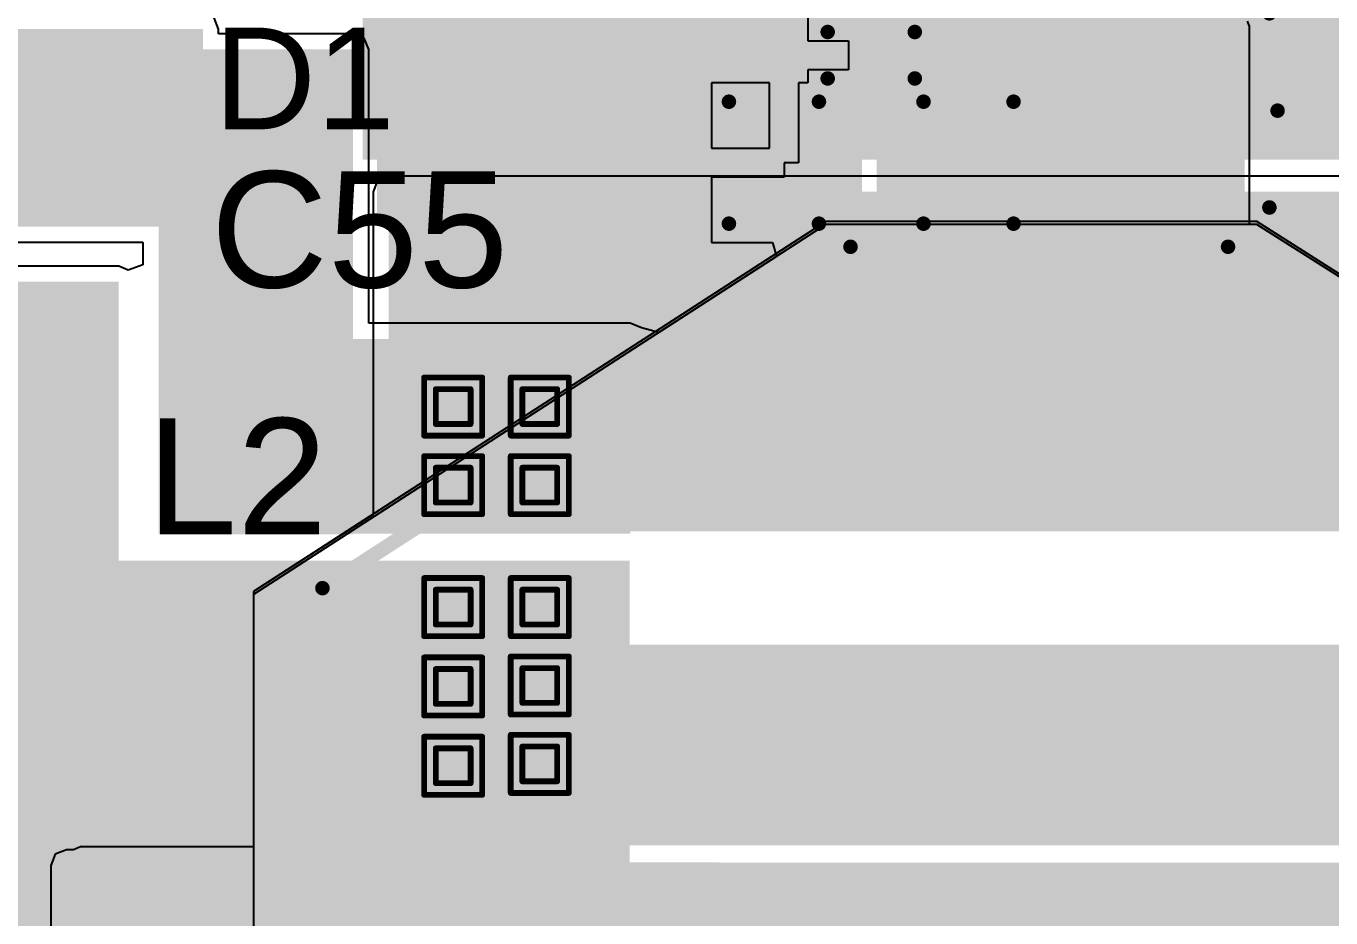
# Model space of a CAD drawing. Header units: inches. Extents: x -0.3 to 9.9, y -0.4 to 5.
# Drawn here: x 1.0621 to 1.5114, y 2.2359 to 2.543 of the extents above; entities that cross this region are included whole.
import ezdxf

# ---------------------------------------------------------------- set-up
doc = ezdxf.new("R2010")
doc.units = ezdxf.units.IN
doc.header["$MEASUREMENT"] = 0
for name, color, linetype in [('Bottom Layer', 5, 'Continuous'), ('Bottom Solder', 6, 'Continuous'), ('Drill Drawing', 1, 'Continuous'), ('Top Layer', 1, 'Continuous'), ('Top Overlay', 2, 'Continuous'), ('Top Paste', 8, 'Continuous'), ('Top Solder', 216, 'Continuous'), ('Via Holes', 16, 'Continuous')]:
    doc.layers.add(name, color=color, linetype=linetype)
doc.styles.add('Arial', font='', dxfattribs={"height": 0.2})
doc.styles.get('Arial').set_extended_font_data('Arial')

# ---------------------------------------------------------------- blocks, each defined once
blk = doc.blocks.new('C___0603_29')
at = {"layer": 'Top Layer'}
for points in [[(-0.015, 0.0175), (-0.015, -0.0175), (-0.045, -0.0175), (-0.045, 0.0175)], [(0.045, 0.0175), (0.045, -0.0175), (0.015, -0.0175), (0.015, 0.0175)]]:
    blk.add_hatch(color=1, dxfattribs=at).paths.add_polyline_path(points)
at = {"layer": 'Top Paste'}
for points in [[(-0.015, 0.0175), (-0.015, -0.0175), (-0.045, -0.0175), (-0.045, 0.0175)], [(0.045, 0.0175), (0.045, -0.0175), (0.015, -0.0175), (0.015, 0.0175)]]:
    blk.add_hatch(color=8, dxfattribs=at).paths.add_polyline_path(points)
at = {"layer": 'Top Solder'}
for points in [[(-0.01264, 0.01986), (-0.01264, -0.01986), (-0.04736, -0.01986), (-0.04736, 0.01986)], [(0.04736, 0.01986), (0.04736, -0.01986), (0.01264, -0.01986), (0.01264, 0.01986)]]:
    blk.add_hatch(color=216, dxfattribs=at).paths.add_polyline_path(points)
at = {"layer": 'Top Overlay'}
for points in [[(-0.049, -0.021, 0.005, 0.005, 0), (-0.049, 0.021, 0.005, 0.005, 0)], [(-0.049, 0.021, 0.005, 0.005, 0), (-0.018, 0.021, 0.005, 0.005, 0)], [(0.018, 0.021, 0.005, 0.005, 0), (0.049, 0.021, 0.005, 0.005, 0)], [(0.049, -0.021, 0.005, 0.005, 0), (0.049, 0.021, 0.005, 0.005, 0)], [(-0.049, -0.021, 0.005, 0.005, 0), (-0.018, -0.021, 0.005, 0.005, 0)], [(0.018, -0.021, 0.005, 0.005, 0), (0.049, -0.021, 0.005, 0.005, 0)]]:
    blk.add_lwpolyline(points, format="xyseb", dxfattribs=at)
for points in [[(-0.05025, 0.021, 0.0025, 0.0025, 1), (-0.04775, 0.021, 0.0025, 0.0025, 1)], [(-0.05025, 0.021, 0.0025, 0.0025, 1), (-0.04775, 0.021, 0.0025, 0.0025, 1)], [(-0.01925, 0.021, 0.0025, 0.0025, 1), (-0.01675, 0.021, 0.0025, 0.0025, 1)], [(0.01675, 0.021, 0.0025, 0.0025, 1), (0.01925, 0.021, 0.0025, 0.0025, 1)], [(0.04775, 0.021, 0.0025, 0.0025, 1), (0.05025, 0.021, 0.0025, 0.0025, 1)], [(0.04775, 0.021, 0.0025, 0.0025, 1), (0.05025, 0.021, 0.0025, 0.0025, 1)], [(-0.05025, -0.021, 0.0025, 0.0025, 1), (-0.04775, -0.021, 0.0025, 0.0025, 1)], [(-0.05025, -0.021, 0.0025, 0.0025, 1), (-0.04775, -0.021, 0.0025, 0.0025, 1)], [(-0.01925, -0.021, 0.0025, 0.0025, 1), (-0.01675, -0.021, 0.0025, 0.0025, 1)], [(0.01675, -0.021, 0.0025, 0.0025, 1), (0.01925, -0.021, 0.0025, 0.0025, 1)], [(0.04775, -0.021, 0.0025, 0.0025, 1), (0.05025, -0.021, 0.0025, 0.0025, 1)], [(0.04775, -0.021, 0.0025, 0.0025, 1), (0.05025, -0.021, 0.0025, 0.0025, 1)]]:
    blk.add_lwpolyline(points, format="xyseb", close=True, dxfattribs=at)
blk = doc.blocks.new('SSL0804T_220M_N_119')
at = {"layer": 'Top Layer'}
blk.add_hatch(color=1, dxfattribs=at).paths.add_polyline_path([(0.14508, 0.05492), (0.26004, 0.05492), (0.26004, -0.05492), (0.14508, -0.05492)])
at = {"layer": 'Top Paste'}
blk.add_hatch(color=8, dxfattribs=at).paths.add_polyline_path([(0.14508, 0.05492), (0.26004, 0.05492), (0.26004, -0.05492), (0.14508, -0.05492)])
at = {"layer": 'Top Solder'}
blk.add_hatch(color=216, dxfattribs=at).paths.add_polyline_path([(0.14108, 0.05892), (0.26404, 0.05892), (0.26404, -0.05892), (0.14108, -0.05892)])
at = {"layer": 'Top Overlay'}
for points in [[(-0.065, -0.18504, 0.005, 0.005, 0), (-0.24684, -0.06747, 0.005, 0.005, 0)], [(0.24684, -0.06747, 0.005, 0.005, 0), (0.065, -0.18504, 0.005, 0.005, 0)], [(0.065, -0.18504, 0.005, 0.005, 0), (-0.065, -0.18504, 0.005, 0.005, 0)]]:
    blk.add_lwpolyline(points, format="xyseb", dxfattribs=at)
for points in [[(0.24559, -0.06747, 0.0025, 0.0025, 1), (0.24809, -0.06747, 0.0025, 0.0025, 1)], [(-0.06625, -0.18504, 0.0025, 0.0025, 1), (-0.06375, -0.18504, 0.0025, 0.0025, 1)], [(-0.06625, -0.18504, 0.0025, 0.0025, 1), (-0.06375, -0.18504, 0.0025, 0.0025, 1)], [(0.06375, -0.18504, 0.0025, 0.0025, 1), (0.06625, -0.18504, 0.0025, 0.0025, 1)], [(0.06375, -0.18504, 0.0025, 0.0025, 1), (0.06625, -0.18504, 0.0025, 0.0025, 1)]]:
    blk.add_lwpolyline(points, format="xyseb", close=True, dxfattribs=at)
blk = doc.blocks.new('F____1206__3216_M_______139')
at = {"layer": 'Top Layer'}
for points in [[(-0.08102, 0.03583), (-0.03929, 0.03583), (-0.03929, -0.03583), (-0.08102, -0.03583)], [(0.03929, 0.03583), (0.08102, 0.03583), (0.08102, -0.03583), (0.03929, -0.03583)]]:
    blk.add_hatch(color=1, dxfattribs=at).paths.add_polyline_path(points)
at = {"layer": 'Top Paste'}
for points in [[(-0.08102, 0.03583), (-0.03929, 0.03583), (-0.03929, -0.03583), (-0.08102, -0.03583)], [(0.03929, 0.03583), (0.08102, 0.03583), (0.08102, -0.03583), (0.03929, -0.03583)]]:
    blk.add_hatch(color=8, dxfattribs=at).paths.add_polyline_path(points)
at = {"layer": 'Top Solder'}
for points in [[(-0.08502, 0.03983), (-0.03529, 0.03983), (-0.03529, -0.03983), (-0.08502, -0.03983)], [(0.03529, 0.03983), (0.08502, 0.03983), (0.08502, -0.03983), (0.03529, -0.03983)]]:
    blk.add_hatch(color=216, dxfattribs=at).paths.add_polyline_path(points)
at = {"layer": 'Top Overlay'}
for points in [[(-0.02677, 0.03343, 0.005, 0.005, 0), (0.02677, 0.03343, 0.005, 0.005, 0)], [(-0.02396, -0.00008, 0.005, 0.005, -0.962331), (0, -0.001, 0.005, 0.005, 0)], [(0.024, -0.001, 0.005, 0.005, -1), (0, -0.001, 0.005, 0.005, 0)], [(-0.02677, -0.03343, 0.005, 0.005, 0), (0.02677, -0.03343, 0.005, 0.005, 0)]]:
    blk.add_lwpolyline(points, format="xyseb", dxfattribs=at)
for points in [[(-0.02802, 0.03343, 0.0025, 0.0025, 1), (-0.02552, 0.03343, 0.0025, 0.0025, 1)], [(0.02552, 0.03343, 0.0025, 0.0025, 1), (0.02802, 0.03343, 0.0025, 0.0025, 1)], [(-0.02521, -0.00008, 0.0025, 0.0025, 1), (-0.02271, -0.00008, 0.0025, 0.0025, 1)], [(-0.00125, -0.001, 0.0025, 0.0025, 1), (0.00125, -0.001, 0.0025, 0.0025, 1)], [(-0.00125, -0.001, 0.0025, 0.0025, 1), (0.00125, -0.001, 0.0025, 0.0025, 1)], [(0.02275, -0.001, 0.0025, 0.0025, 1), (0.02525, -0.001, 0.0025, 0.0025, 1)], [(-0.02802, -0.03343, 0.0025, 0.0025, 1), (-0.02552, -0.03343, 0.0025, 0.0025, 1)], [(0.02552, -0.03343, 0.0025, 0.0025, 1), (0.02802, -0.03343, 0.0025, 0.0025, 1)]]:
    blk.add_lwpolyline(points, format="xyseb", close=True, dxfattribs=at)
blk = doc.blocks.new('DSN0603_2_167')
at = {"layer": 'Top Layer'}
for points in [[(-0.01181, 0.00472), (-0.00394, 0.00472), (-0.00394, -0.00472), (-0.01181, -0.00472)], [(0.00394, 0.00472), (0.01181, 0.00472), (0.01181, -0.00472), (0.00394, -0.00472)]]:
    blk.add_hatch(color=1, dxfattribs=at).paths.add_polyline_path(points)
at = {"layer": 'Top Paste'}
for points in [[(-0.01181, 0.00472), (-0.00394, 0.00472), (-0.00394, -0.00472), (-0.01181, -0.00472)], [(0.00394, 0.00472), (0.01181, 0.00472), (0.01181, -0.00472), (0.00394, -0.00472)]]:
    blk.add_hatch(color=8, dxfattribs=at).paths.add_polyline_path(points)
at = {"layer": 'Top Solder'}
for points in [[(-0.01398, 0.00689), (-0.00177, 0.00689), (-0.00177, -0.00689), (-0.01398, -0.00689)], [(0.00177, 0.00689), (0.01398, 0.00689), (0.01398, -0.00689), (0.00177, -0.00689)]]:
    blk.add_hatch(color=216, dxfattribs=at).paths.add_polyline_path(points)
at = {"layer": 'Top Overlay'}
for points in [[(-0.015, -0.008, 0.005, 0.005, 0), (-0.015, 0.008, 0.005, 0.005, 0)], [(-0.015, 0.008, 0.005, 0.005, 0), (0.015, 0.008, 0.005, 0.005, 0)], [(0.015, -0.008, 0.005, 0.005, 0), (0.015, 0.008, 0.005, 0.005, 0)], [(-0.015, -0.008, 0.005, 0.005, 0), (0.015, -0.008, 0.005, 0.005, 0)]]:
    blk.add_lwpolyline(points, format="xyseb", dxfattribs=at)
for points in [[(-0.01625, 0.008, 0.0025, 0.0025, 1), (-0.01375, 0.008, 0.0025, 0.0025, 1)], [(-0.01625, 0.008, 0.0025, 0.0025, 1), (-0.01375, 0.008, 0.0025, 0.0025, 1)], [(0.01375, 0.008, 0.0025, 0.0025, 1), (0.01625, 0.008, 0.0025, 0.0025, 1)], [(0.01375, 0.008, 0.0025, 0.0025, 1), (0.01625, 0.008, 0.0025, 0.0025, 1)], [(-0.01625, -0.008, 0.0025, 0.0025, 1), (-0.01375, -0.008, 0.0025, 0.0025, 1)], [(-0.01625, -0.008, 0.0025, 0.0025, 1), (-0.01375, -0.008, 0.0025, 0.0025, 1)], [(0.01375, -0.008, 0.0025, 0.0025, 1), (0.01625, -0.008, 0.0025, 0.0025, 1)], [(0.01375, -0.008, 0.0025, 0.0025, 1), (0.01625, -0.008, 0.0025, 0.0025, 1)]]:
    blk.add_lwpolyline(points, format="xyseb", close=True, dxfattribs=at)

msp = doc.modelspace()

# ---------------------------------------------------------------- hatches: boundary and pattern name
at = {"layer": 'Bottom Layer'}
for points in [[(1.178, 2.497), (1.769, 2.497), (1.769, 2.70995), (1.178, 2.70995)], [(1.187, 2.369), (1.595, 2.369), (1.595, 2.486), (1.187, 2.486)], [(1.187, 2.26), (1.256, 2.26), (1.256, 2.35895), (1.187, 2.35895)], [(1.20082, 2.26095), (2.081, 2.26095), (2.081, 2.33), (1.20082, 2.33)], [(1.076, 1.901), (1.10582, 1.901), (1.10582, 2.254), (1.076, 2.254)], [(1.08082, 2.04795), (1.30082, 2.04795), (1.30082, 2.255), (1.08082, 2.255)]]:
    msp.add_hatch(color=5, dxfattribs=at).paths.add_polyline_path(points)
h = msp.add_hatch(color=5, dxfattribs=at)
edge = h.paths.add_edge_path()
edge.add_arc((1.20918, 2.412), 0.01181, 0, 360)
h = msp.add_hatch(color=5, dxfattribs=at)
edge = h.paths.add_edge_path()
edge.add_arc((1.239, 2.412), 0.01181, 0, 360)
h = msp.add_hatch(color=5, dxfattribs=at)
edge = h.paths.add_edge_path()
edge.add_arc((1.20918, 2.38495), 0.01181, 0, 360)
h = msp.add_hatch(color=5, dxfattribs=at)
edge = h.paths.add_edge_path()
edge.add_arc((1.239, 2.38495), 0.01181, 0, 360)
h = msp.add_hatch(color=5, dxfattribs=at)
edge = h.paths.add_edge_path()
edge.add_arc((1.20918, 2.34295), 0.01181, 0, 360)
h = msp.add_hatch(color=5, dxfattribs=at)
edge = h.paths.add_edge_path()
edge.add_arc((1.239, 2.34295), 0.01181, 0, 360)
h = msp.add_hatch(color=5, dxfattribs=at)
edge = h.paths.add_edge_path()
edge.add_arc((1.20918, 2.31563), 0.01181, 0, 360)
h = msp.add_hatch(color=5, dxfattribs=at)
edge = h.paths.add_edge_path()
edge.add_arc((1.239, 2.31595), 0.01181, 0, 360)
h = msp.add_hatch(color=5, dxfattribs=at)
edge = h.paths.add_edge_path()
edge.add_arc((1.239, 2.28895), 0.01181, 0, 360)
h = msp.add_hatch(color=5, dxfattribs=at)
edge = h.paths.add_edge_path()
edge.add_arc((1.20918, 2.28832), 0.01181, 0, 360)
at = {"layer": 'Bottom Solder'}
h = msp.add_hatch(color=6, dxfattribs=at)
edge = h.paths.add_edge_path()
edge.add_arc((1.20918, 2.412), 0.00591, 0, 360)
h = msp.add_hatch(color=6, dxfattribs=at)
edge = h.paths.add_edge_path()
edge.add_arc((1.239, 2.412), 0.00591, 0, 360)
h = msp.add_hatch(color=6, dxfattribs=at)
edge = h.paths.add_edge_path()
edge.add_arc((1.20918, 2.38495), 0.00591, 0, 360)
h = msp.add_hatch(color=6, dxfattribs=at)
edge = h.paths.add_edge_path()
edge.add_arc((1.239, 2.38495), 0.00591, 0, 360)
h = msp.add_hatch(color=6, dxfattribs=at)
edge = h.paths.add_edge_path()
edge.add_arc((1.20918, 2.34295), 0.00591, 0, 360)
h = msp.add_hatch(color=6, dxfattribs=at)
edge = h.paths.add_edge_path()
edge.add_arc((1.239, 2.34295), 0.00591, 0, 360)
h = msp.add_hatch(color=6, dxfattribs=at)
edge = h.paths.add_edge_path()
edge.add_arc((1.20918, 2.31563), 0.00591, 0, 360)
h = msp.add_hatch(color=6, dxfattribs=at)
edge = h.paths.add_edge_path()
edge.add_arc((1.239, 2.31595), 0.00591, 0, 360)
h = msp.add_hatch(color=6, dxfattribs=at)
edge = h.paths.add_edge_path()
edge.add_arc((1.20918, 2.28832), 0.00591, 0, 360)
h = msp.add_hatch(color=6, dxfattribs=at)
edge = h.paths.add_edge_path()
edge.add_arc((1.239, 2.28895), 0.00591, 0, 360)
at = {"layer": 'Top Layer'}
for points in [[(1.183, 2.53195), (1.27382, 2.53195), (1.27382, 2.66695), (1.183, 2.66695)], [(1.355, 2.506), (1.381, 2.506), (1.381, 2.616), (1.355, 2.616)], [(1.355, 2.475), (1.478, 2.475), (1.478, 2.543), (1.355, 2.543)], [(0.466, 2.474), (1.123, 2.474), (1.123, 2.542), (0.466, 2.542)], [(1.183, 2.475), (1.35, 2.475), (1.35, 2.542), (1.183, 2.542)], [(1.10773, 2.368), (1.17473, 2.368), (1.17473, 2.535), (1.10773, 2.535)], [(0.543, 2.394), (1.094, 2.394), (1.094, 2.455), (0.543, 2.455)], [(1.11715, 2.43527), (1.11715, 2.36827), (1.27015, 2.36827), (1.27015, 2.43527)], [(0.968, 2.298), (1.094, 2.298), (1.094, 2.431), (0.968, 2.431)], [(1.057, 2.228), (1.27, 2.228), (1.27, 2.35895), (1.057, 2.35895)]]:
    msp.add_hatch(color=1, dxfattribs=at).paths.add_polyline_path(points)
h = msp.add_hatch(color=1, dxfattribs=at)
edge = h.paths.add_edge_path()
edge.add_arc((1.20918, 2.412), 0.01181, 0, 360)
h = msp.add_hatch(color=1, dxfattribs=at)
edge = h.paths.add_edge_path()
edge.add_arc((1.239, 2.412), 0.01181, 0, 360)
h = msp.add_hatch(color=1, dxfattribs=at)
edge = h.paths.add_edge_path()
edge.add_arc((1.20918, 2.38495), 0.01181, 0, 360)
h = msp.add_hatch(color=1, dxfattribs=at)
edge = h.paths.add_edge_path()
edge.add_arc((1.239, 2.38495), 0.01181, 0, 360)
h = msp.add_hatch(color=1, dxfattribs=at)
edge = h.paths.add_edge_path()
edge.add_arc((1.20918, 2.34295), 0.01181, 0, 360)
h = msp.add_hatch(color=1, dxfattribs=at)
edge = h.paths.add_edge_path()
edge.add_arc((1.239, 2.34295), 0.01181, 0, 360)
h = msp.add_hatch(color=1, dxfattribs=at)
edge = h.paths.add_edge_path()
edge.add_arc((1.20918, 2.31563), 0.01181, 0, 360)
h = msp.add_hatch(color=1, dxfattribs=at)
edge = h.paths.add_edge_path()
edge.add_arc((1.239, 2.31595), 0.01181, 0, 360)
h = msp.add_hatch(color=1, dxfattribs=at)
edge = h.paths.add_edge_path()
edge.add_arc((1.239, 2.28895), 0.01181, 0, 360)
h = msp.add_hatch(color=1, dxfattribs=at)
edge = h.paths.add_edge_path()
edge.add_arc((1.20918, 2.28832), 0.01181, 0, 360)
at = {"layer": 'Top Solder'}
h = msp.add_hatch(color=216, dxfattribs=at)
edge = h.paths.add_edge_path()
edge.add_arc((1.20918, 2.412), 0.00591, 0, 360)
h = msp.add_hatch(color=216, dxfattribs=at)
edge = h.paths.add_edge_path()
edge.add_arc((1.239, 2.412), 0.00591, 0, 360)
h = msp.add_hatch(color=216, dxfattribs=at)
edge = h.paths.add_edge_path()
edge.add_arc((1.20918, 2.38495), 0.00591, 0, 360)
h = msp.add_hatch(color=216, dxfattribs=at)
edge = h.paths.add_edge_path()
edge.add_arc((1.239, 2.38495), 0.00591, 0, 360)
h = msp.add_hatch(color=216, dxfattribs=at)
edge = h.paths.add_edge_path()
edge.add_arc((1.20918, 2.34295), 0.00591, 0, 360)
h = msp.add_hatch(color=216, dxfattribs=at)
edge = h.paths.add_edge_path()
edge.add_arc((1.239, 2.34295), 0.00591, 0, 360)
h = msp.add_hatch(color=216, dxfattribs=at)
edge = h.paths.add_edge_path()
edge.add_arc((1.20918, 2.31563), 0.00591, 0, 360)
h = msp.add_hatch(color=216, dxfattribs=at)
edge = h.paths.add_edge_path()
edge.add_arc((1.239, 2.31595), 0.00591, 0, 360)
h = msp.add_hatch(color=216, dxfattribs=at)
edge = h.paths.add_edge_path()
edge.add_arc((1.20918, 2.28832), 0.00591, 0, 360)
h = msp.add_hatch(color=216, dxfattribs=at)
edge = h.paths.add_edge_path()
edge.add_arc((1.239, 2.28895), 0.00591, 0, 360)
at = {"layer": 'Via Holes'}
h = msp.add_hatch(color=7, dxfattribs=at)
edge = h.paths.add_edge_path()
edge.add_arc((1.20918, 2.412), 0.00591, 0, 360)
h = msp.add_hatch(color=7, dxfattribs=at)
edge = h.paths.add_edge_path()
edge.add_arc((1.239, 2.412), 0.00591, 0, 360)
h = msp.add_hatch(color=7, dxfattribs=at)
edge = h.paths.add_edge_path()
edge.add_arc((1.20918, 2.38495), 0.00591, 0, 360)
h = msp.add_hatch(color=7, dxfattribs=at)
edge = h.paths.add_edge_path()
edge.add_arc((1.239, 2.38495), 0.00591, 0, 360)
h = msp.add_hatch(color=7, dxfattribs=at)
edge = h.paths.add_edge_path()
edge.add_arc((1.20918, 2.34295), 0.00591, 0, 360)
h = msp.add_hatch(color=7, dxfattribs=at)
edge = h.paths.add_edge_path()
edge.add_arc((1.239, 2.34295), 0.00591, 0, 360)
h = msp.add_hatch(color=7, dxfattribs=at)
edge = h.paths.add_edge_path()
edge.add_arc((1.20918, 2.31563), 0.00591, 0, 360)
h = msp.add_hatch(color=7, dxfattribs=at)
edge = h.paths.add_edge_path()
edge.add_arc((1.239, 2.31595), 0.00591, 0, 360)
h = msp.add_hatch(color=7, dxfattribs=at)
edge = h.paths.add_edge_path()
edge.add_arc((1.20918, 2.28832), 0.00591, 0, 360)
h = msp.add_hatch(color=7, dxfattribs=at)
edge = h.paths.add_edge_path()
edge.add_arc((1.239, 2.28895), 0.00591, 0, 360)

# ---------------------------------------------------------------- linework, layer by layer
at = {"layer": 'Bottom Layer'}
for p, q in [((1.18317, 2.48983), (1.18159, 2.486)), ((1.187, 2.49141), (1.18317, 2.48983)), ((1.595, 2.49141), (1.187, 2.49141)), ((1.18159, 2.486), (1.18159, 2.37488)), ((1.33754, 2.47571), (1.14046, 2.34829)), ((1.48595, 2.47571), (1.33754, 2.47571)), ((1.68646, 2.34829), (1.48595, 2.47571)), ((1.18159, 2.37488), (1.14046, 2.34829)), ((1.14046, 2.34829), (1.14046, 2.21482)), ((1.14046, 2.34829), (1.14046, 2.26041)), ((1.08082, 2.26041), (1.07841, 2.25941)), ((1.14046, 2.26041), (1.08082, 2.26041)), ((1.07217, 2.25783), (1.07059, 2.254)), ((1.076, 2.25941), (1.07217, 2.25783)), ((1.07841, 2.25941), (1.076, 2.25941)), ((1.07059, 2.254), (1.07059, 1.90653))]:
    msp.add_line(p, q, dxfattribs=at)
for points in [[(1.19082, 2.15147, 0.04, 0.04, 0), (1.2743, 2.23495, 0.04, 0.04, 0)], [(1.2743, 2.23495, 0.04, 0.04, 0), (2.31795, 2.23495, 0.04, 0.04, 0)]]:
    msp.add_lwpolyline(points, format="xyseb", dxfattribs=at)
msp.add_lwpolyline([(1.2643, 2.23495, 0.02, 0.02, 1), (1.2843, 2.23495, 0.02, 0.02, 1)], format="xyseb", close=True, dxfattribs=at)
msp.add_lwpolyline([(1.2643, 2.23495, 0.02, 0.02, 1), (1.2843, 2.23495, 0.02, 0.02, 1)], format="xyseb", close=True, dxfattribs=at)
at = {"layer": 'Drill Drawing'}
for points in [[(1.19918, 2.422, 0.002, 0.002, 0), (1.21918, 2.422, 0.002, 0.002, 0)], [(1.19918, 2.402, 0.002, 0.002, 0), (1.19918, 2.422, 0.002, 0.002, 0)], [(1.21918, 2.402, 0.002, 0.002, 0), (1.21918, 2.422, 0.002, 0.002, 0)], [(1.229, 2.422, 0.002, 0.002, 0), (1.249, 2.422, 0.002, 0.002, 0)], [(1.229, 2.402, 0.002, 0.002, 0), (1.229, 2.422, 0.002, 0.002, 0)], [(1.249, 2.402, 0.002, 0.002, 0), (1.249, 2.422, 0.002, 0.002, 0)], [(1.20318, 2.418, 0.002, 0.002, 0), (1.21518, 2.418, 0.002, 0.002, 0)], [(1.20318, 2.406, 0.002, 0.002, 0), (1.20318, 2.418, 0.002, 0.002, 0)], [(1.21518, 2.406, 0.002, 0.002, 0), (1.21518, 2.418, 0.002, 0.002, 0)], [(1.233, 2.418, 0.002, 0.002, 0), (1.245, 2.418, 0.002, 0.002, 0)], [(1.233, 2.406, 0.002, 0.002, 0), (1.233, 2.418, 0.002, 0.002, 0)], [(1.245, 2.406, 0.002, 0.002, 0), (1.245, 2.418, 0.002, 0.002, 0)], [(1.20318, 2.406, 0.002, 0.002, 0), (1.21518, 2.406, 0.002, 0.002, 0)], [(1.233, 2.406, 0.002, 0.002, 0), (1.245, 2.406, 0.002, 0.002, 0)], [(1.19918, 2.402, 0.002, 0.002, 0), (1.21918, 2.402, 0.002, 0.002, 0)], [(1.229, 2.402, 0.002, 0.002, 0), (1.249, 2.402, 0.002, 0.002, 0)], [(1.19918, 2.39495, 0.002, 0.002, 0), (1.21918, 2.39495, 0.002, 0.002, 0)], [(1.19918, 2.37495, 0.002, 0.002, 0), (1.19918, 2.39495, 0.002, 0.002, 0)], [(1.21918, 2.37495, 0.002, 0.002, 0), (1.21918, 2.39495, 0.002, 0.002, 0)], [(1.229, 2.39495, 0.002, 0.002, 0), (1.249, 2.39495, 0.002, 0.002, 0)], [(1.229, 2.37495, 0.002, 0.002, 0), (1.229, 2.39495, 0.002, 0.002, 0)], [(1.249, 2.37495, 0.002, 0.002, 0), (1.249, 2.39495, 0.002, 0.002, 0)], [(1.20318, 2.39095, 0.002, 0.002, 0), (1.21518, 2.39095, 0.002, 0.002, 0)], [(1.20318, 2.37895, 0.002, 0.002, 0), (1.20318, 2.39095, 0.002, 0.002, 0)], [(1.21518, 2.37895, 0.002, 0.002, 0), (1.21518, 2.39095, 0.002, 0.002, 0)], [(1.233, 2.39095, 0.002, 0.002, 0), (1.245, 2.39095, 0.002, 0.002, 0)], [(1.233, 2.37895, 0.002, 0.002, 0), (1.233, 2.39095, 0.002, 0.002, 0)], [(1.245, 2.37895, 0.002, 0.002, 0), (1.245, 2.39095, 0.002, 0.002, 0)], [(1.20318, 2.37895, 0.002, 0.002, 0), (1.21518, 2.37895, 0.002, 0.002, 0)], [(1.233, 2.37895, 0.002, 0.002, 0), (1.245, 2.37895, 0.002, 0.002, 0)], [(1.19918, 2.37495, 0.002, 0.002, 0), (1.21918, 2.37495, 0.002, 0.002, 0)], [(1.229, 2.37495, 0.002, 0.002, 0), (1.249, 2.37495, 0.002, 0.002, 0)], [(1.19918, 2.35295, 0.002, 0.002, 0), (1.21918, 2.35295, 0.002, 0.002, 0)], [(1.19918, 2.33295, 0.002, 0.002, 0), (1.19918, 2.35295, 0.002, 0.002, 0)], [(1.20318, 2.34895, 0.002, 0.002, 0), (1.21518, 2.34895, 0.002, 0.002, 0)], [(1.20318, 2.33695, 0.002, 0.002, 0), (1.20318, 2.34895, 0.002, 0.002, 0)], [(1.21518, 2.33695, 0.002, 0.002, 0), (1.21518, 2.34895, 0.002, 0.002, 0)], [(1.21918, 2.33295, 0.002, 0.002, 0), (1.21918, 2.35295, 0.002, 0.002, 0)], [(1.229, 2.35295, 0.002, 0.002, 0), (1.249, 2.35295, 0.002, 0.002, 0)], [(1.229, 2.33295, 0.002, 0.002, 0), (1.229, 2.35295, 0.002, 0.002, 0)], [(1.233, 2.34895, 0.002, 0.002, 0), (1.245, 2.34895, 0.002, 0.002, 0)], [(1.233, 2.33695, 0.002, 0.002, 0), (1.233, 2.34895, 0.002, 0.002, 0)], [(1.245, 2.33695, 0.002, 0.002, 0), (1.245, 2.34895, 0.002, 0.002, 0)], [(1.249, 2.33295, 0.002, 0.002, 0), (1.249, 2.35295, 0.002, 0.002, 0)], [(1.20318, 2.33695, 0.002, 0.002, 0), (1.21518, 2.33695, 0.002, 0.002, 0)], [(1.233, 2.33695, 0.002, 0.002, 0), (1.245, 2.33695, 0.002, 0.002, 0)], [(1.19918, 2.33295, 0.002, 0.002, 0), (1.21918, 2.33295, 0.002, 0.002, 0)], [(1.229, 2.33295, 0.002, 0.002, 0), (1.249, 2.33295, 0.002, 0.002, 0)], [(1.19918, 2.32563, 0.002, 0.002, 0), (1.21918, 2.32563, 0.002, 0.002, 0)], [(1.19918, 2.30563, 0.002, 0.002, 0), (1.19918, 2.32563, 0.002, 0.002, 0)], [(1.21918, 2.30563, 0.002, 0.002, 0), (1.21918, 2.32563, 0.002, 0.002, 0)], [(1.229, 2.32595, 0.002, 0.002, 0), (1.249, 2.32595, 0.002, 0.002, 0)], [(1.229, 2.30595, 0.002, 0.002, 0), (1.229, 2.32595, 0.002, 0.002, 0)], [(1.233, 2.32195, 0.002, 0.002, 0), (1.245, 2.32195, 0.002, 0.002, 0)], [(1.233, 2.30995, 0.002, 0.002, 0), (1.233, 2.32195, 0.002, 0.002, 0)], [(1.245, 2.30995, 0.002, 0.002, 0), (1.245, 2.32195, 0.002, 0.002, 0)], [(1.249, 2.30595, 0.002, 0.002, 0), (1.249, 2.32595, 0.002, 0.002, 0)], [(1.20318, 2.32163, 0.002, 0.002, 0), (1.21518, 2.32163, 0.002, 0.002, 0)], [(1.20318, 2.30963, 0.002, 0.002, 0), (1.20318, 2.32163, 0.002, 0.002, 0)], [(1.21518, 2.30963, 0.002, 0.002, 0), (1.21518, 2.32163, 0.002, 0.002, 0)], [(1.20318, 2.30963, 0.002, 0.002, 0), (1.21518, 2.30963, 0.002, 0.002, 0)], [(1.233, 2.30995, 0.002, 0.002, 0), (1.245, 2.30995, 0.002, 0.002, 0)], [(1.19918, 2.30563, 0.002, 0.002, 0), (1.21918, 2.30563, 0.002, 0.002, 0)], [(1.229, 2.30595, 0.002, 0.002, 0), (1.249, 2.30595, 0.002, 0.002, 0)], [(1.19918, 2.29832, 0.002, 0.002, 0), (1.21918, 2.29832, 0.002, 0.002, 0)], [(1.19918, 2.27832, 0.002, 0.002, 0), (1.19918, 2.29832, 0.002, 0.002, 0)], [(1.21918, 2.27832, 0.002, 0.002, 0), (1.21918, 2.29832, 0.002, 0.002, 0)], [(1.229, 2.29895, 0.002, 0.002, 0), (1.249, 2.29895, 0.002, 0.002, 0)], [(1.229, 2.27895, 0.002, 0.002, 0), (1.229, 2.29895, 0.002, 0.002, 0)], [(1.233, 2.29495, 0.002, 0.002, 0), (1.245, 2.29495, 0.002, 0.002, 0)], [(1.233, 2.28295, 0.002, 0.002, 0), (1.233, 2.29495, 0.002, 0.002, 0)], [(1.245, 2.28295, 0.002, 0.002, 0), (1.245, 2.29495, 0.002, 0.002, 0)], [(1.249, 2.27895, 0.002, 0.002, 0), (1.249, 2.29895, 0.002, 0.002, 0)], [(1.20318, 2.29432, 0.002, 0.002, 0), (1.21518, 2.29432, 0.002, 0.002, 0)], [(1.20318, 2.28232, 0.002, 0.002, 0), (1.20318, 2.29432, 0.002, 0.002, 0)], [(1.21518, 2.28232, 0.002, 0.002, 0), (1.21518, 2.29432, 0.002, 0.002, 0)], [(1.20318, 2.28232, 0.002, 0.002, 0), (1.21518, 2.28232, 0.002, 0.002, 0)], [(1.233, 2.28295, 0.002, 0.002, 0), (1.245, 2.28295, 0.002, 0.002, 0)], [(1.19918, 2.27832, 0.002, 0.002, 0), (1.21918, 2.27832, 0.002, 0.002, 0)], [(1.229, 2.27895, 0.002, 0.002, 0), (1.249, 2.27895, 0.002, 0.002, 0)]]:
    msp.add_lwpolyline(points, format="xyseb", dxfattribs=at)
for points in [[(1.19868, 2.422, 0.001, 0.001, 1), (1.19968, 2.422, 0.001, 0.001, 1)], [(1.19868, 2.422, 0.001, 0.001, 1), (1.19968, 2.422, 0.001, 0.001, 1)], [(1.21868, 2.422, 0.001, 0.001, 1), (1.21968, 2.422, 0.001, 0.001, 1)], [(1.21868, 2.422, 0.001, 0.001, 1), (1.21968, 2.422, 0.001, 0.001, 1)], [(1.2285, 2.422, 0.001, 0.001, 1), (1.2295, 2.422, 0.001, 0.001, 1)], [(1.2285, 2.422, 0.001, 0.001, 1), (1.2295, 2.422, 0.001, 0.001, 1)], [(1.2485, 2.422, 0.001, 0.001, 1), (1.2495, 2.422, 0.001, 0.001, 1)], [(1.2485, 2.422, 0.001, 0.001, 1), (1.2495, 2.422, 0.001, 0.001, 1)], [(1.20268, 2.418, 0.001, 0.001, 1), (1.20368, 2.418, 0.001, 0.001, 1)], [(1.20268, 2.418, 0.001, 0.001, 1), (1.20368, 2.418, 0.001, 0.001, 1)], [(1.21468, 2.418, 0.001, 0.001, 1), (1.21568, 2.418, 0.001, 0.001, 1)], [(1.21468, 2.418, 0.001, 0.001, 1), (1.21568, 2.418, 0.001, 0.001, 1)], [(1.2325, 2.418, 0.001, 0.001, 1), (1.2335, 2.418, 0.001, 0.001, 1)], [(1.2325, 2.418, 0.001, 0.001, 1), (1.2335, 2.418, 0.001, 0.001, 1)], [(1.2445, 2.418, 0.001, 0.001, 1), (1.2455, 2.418, 0.001, 0.001, 1)], [(1.2445, 2.418, 0.001, 0.001, 1), (1.2455, 2.418, 0.001, 0.001, 1)], [(1.20268, 2.406, 0.001, 0.001, 1), (1.20368, 2.406, 0.001, 0.001, 1)], [(1.20268, 2.406, 0.001, 0.001, 1), (1.20368, 2.406, 0.001, 0.001, 1)], [(1.21468, 2.406, 0.001, 0.001, 1), (1.21568, 2.406, 0.001, 0.001, 1)], [(1.21468, 2.406, 0.001, 0.001, 1), (1.21568, 2.406, 0.001, 0.001, 1)], [(1.2325, 2.406, 0.001, 0.001, 1), (1.2335, 2.406, 0.001, 0.001, 1)], [(1.2325, 2.406, 0.001, 0.001, 1), (1.2335, 2.406, 0.001, 0.001, 1)], [(1.2445, 2.406, 0.001, 0.001, 1), (1.2455, 2.406, 0.001, 0.001, 1)], [(1.2445, 2.406, 0.001, 0.001, 1), (1.2455, 2.406, 0.001, 0.001, 1)], [(1.19868, 2.402, 0.001, 0.001, 1), (1.19968, 2.402, 0.001, 0.001, 1)], [(1.19868, 2.402, 0.001, 0.001, 1), (1.19968, 2.402, 0.001, 0.001, 1)], [(1.21868, 2.402, 0.001, 0.001, 1), (1.21968, 2.402, 0.001, 0.001, 1)], [(1.21868, 2.402, 0.001, 0.001, 1), (1.21968, 2.402, 0.001, 0.001, 1)], [(1.2285, 2.402, 0.001, 0.001, 1), (1.2295, 2.402, 0.001, 0.001, 1)], [(1.2285, 2.402, 0.001, 0.001, 1), (1.2295, 2.402, 0.001, 0.001, 1)], [(1.2485, 2.402, 0.001, 0.001, 1), (1.2495, 2.402, 0.001, 0.001, 1)], [(1.2485, 2.402, 0.001, 0.001, 1), (1.2495, 2.402, 0.001, 0.001, 1)], [(1.19868, 2.39495, 0.001, 0.001, 1), (1.19968, 2.39495, 0.001, 0.001, 1)], [(1.19868, 2.39495, 0.001, 0.001, 1), (1.19968, 2.39495, 0.001, 0.001, 1)], [(1.21868, 2.39495, 0.001, 0.001, 1), (1.21968, 2.39495, 0.001, 0.001, 1)], [(1.21868, 2.39495, 0.001, 0.001, 1), (1.21968, 2.39495, 0.001, 0.001, 1)], [(1.2285, 2.39495, 0.001, 0.001, 1), (1.2295, 2.39495, 0.001, 0.001, 1)], [(1.2285, 2.39495, 0.001, 0.001, 1), (1.2295, 2.39495, 0.001, 0.001, 1)], [(1.2485, 2.39495, 0.001, 0.001, 1), (1.2495, 2.39495, 0.001, 0.001, 1)], [(1.2485, 2.39495, 0.001, 0.001, 1), (1.2495, 2.39495, 0.001, 0.001, 1)], [(1.20268, 2.39095, 0.001, 0.001, 1), (1.20368, 2.39095, 0.001, 0.001, 1)], [(1.20268, 2.39095, 0.001, 0.001, 1), (1.20368, 2.39095, 0.001, 0.001, 1)], [(1.21468, 2.39095, 0.001, 0.001, 1), (1.21568, 2.39095, 0.001, 0.001, 1)], [(1.21468, 2.39095, 0.001, 0.001, 1), (1.21568, 2.39095, 0.001, 0.001, 1)], [(1.2325, 2.39095, 0.001, 0.001, 1), (1.2335, 2.39095, 0.001, 0.001, 1)], [(1.2325, 2.39095, 0.001, 0.001, 1), (1.2335, 2.39095, 0.001, 0.001, 1)], [(1.2445, 2.39095, 0.001, 0.001, 1), (1.2455, 2.39095, 0.001, 0.001, 1)], [(1.2445, 2.39095, 0.001, 0.001, 1), (1.2455, 2.39095, 0.001, 0.001, 1)], [(1.20268, 2.37895, 0.001, 0.001, 1), (1.20368, 2.37895, 0.001, 0.001, 1)], [(1.20268, 2.37895, 0.001, 0.001, 1), (1.20368, 2.37895, 0.001, 0.001, 1)], [(1.21468, 2.37895, 0.001, 0.001, 1), (1.21568, 2.37895, 0.001, 0.001, 1)], [(1.21468, 2.37895, 0.001, 0.001, 1), (1.21568, 2.37895, 0.001, 0.001, 1)], [(1.2325, 2.37895, 0.001, 0.001, 1), (1.2335, 2.37895, 0.001, 0.001, 1)], [(1.2325, 2.37895, 0.001, 0.001, 1), (1.2335, 2.37895, 0.001, 0.001, 1)], [(1.2445, 2.37895, 0.001, 0.001, 1), (1.2455, 2.37895, 0.001, 0.001, 1)], [(1.2445, 2.37895, 0.001, 0.001, 1), (1.2455, 2.37895, 0.001, 0.001, 1)], [(1.19868, 2.37495, 0.001, 0.001, 1), (1.19968, 2.37495, 0.001, 0.001, 1)], [(1.19868, 2.37495, 0.001, 0.001, 1), (1.19968, 2.37495, 0.001, 0.001, 1)], [(1.21868, 2.37495, 0.001, 0.001, 1), (1.21968, 2.37495, 0.001, 0.001, 1)], [(1.21868, 2.37495, 0.001, 0.001, 1), (1.21968, 2.37495, 0.001, 0.001, 1)], [(1.2285, 2.37495, 0.001, 0.001, 1), (1.2295, 2.37495, 0.001, 0.001, 1)], [(1.2285, 2.37495, 0.001, 0.001, 1), (1.2295, 2.37495, 0.001, 0.001, 1)], [(1.2485, 2.37495, 0.001, 0.001, 1), (1.2495, 2.37495, 0.001, 0.001, 1)], [(1.2485, 2.37495, 0.001, 0.001, 1), (1.2495, 2.37495, 0.001, 0.001, 1)], [(1.19868, 2.35295, 0.001, 0.001, 1), (1.19968, 2.35295, 0.001, 0.001, 1)], [(1.19868, 2.35295, 0.001, 0.001, 1), (1.19968, 2.35295, 0.001, 0.001, 1)], [(1.20268, 2.34895, 0.001, 0.001, 1), (1.20368, 2.34895, 0.001, 0.001, 1)], [(1.20268, 2.34895, 0.001, 0.001, 1), (1.20368, 2.34895, 0.001, 0.001, 1)], [(1.21468, 2.34895, 0.001, 0.001, 1), (1.21568, 2.34895, 0.001, 0.001, 1)], [(1.21468, 2.34895, 0.001, 0.001, 1), (1.21568, 2.34895, 0.001, 0.001, 1)], [(1.21868, 2.35295, 0.001, 0.001, 1), (1.21968, 2.35295, 0.001, 0.001, 1)], [(1.21868, 2.35295, 0.001, 0.001, 1), (1.21968, 2.35295, 0.001, 0.001, 1)], [(1.2285, 2.35295, 0.001, 0.001, 1), (1.2295, 2.35295, 0.001, 0.001, 1)], [(1.2285, 2.35295, 0.001, 0.001, 1), (1.2295, 2.35295, 0.001, 0.001, 1)], [(1.2325, 2.34895, 0.001, 0.001, 1), (1.2335, 2.34895, 0.001, 0.001, 1)], [(1.2325, 2.34895, 0.001, 0.001, 1), (1.2335, 2.34895, 0.001, 0.001, 1)], [(1.2445, 2.34895, 0.001, 0.001, 1), (1.2455, 2.34895, 0.001, 0.001, 1)], [(1.2445, 2.34895, 0.001, 0.001, 1), (1.2455, 2.34895, 0.001, 0.001, 1)], [(1.2485, 2.35295, 0.001, 0.001, 1), (1.2495, 2.35295, 0.001, 0.001, 1)], [(1.2485, 2.35295, 0.001, 0.001, 1), (1.2495, 2.35295, 0.001, 0.001, 1)], [(1.20268, 2.33695, 0.001, 0.001, 1), (1.20368, 2.33695, 0.001, 0.001, 1)], [(1.20268, 2.33695, 0.001, 0.001, 1), (1.20368, 2.33695, 0.001, 0.001, 1)], [(1.21468, 2.33695, 0.001, 0.001, 1), (1.21568, 2.33695, 0.001, 0.001, 1)], [(1.21468, 2.33695, 0.001, 0.001, 1), (1.21568, 2.33695, 0.001, 0.001, 1)], [(1.2325, 2.33695, 0.001, 0.001, 1), (1.2335, 2.33695, 0.001, 0.001, 1)], [(1.2325, 2.33695, 0.001, 0.001, 1), (1.2335, 2.33695, 0.001, 0.001, 1)], [(1.2445, 2.33695, 0.001, 0.001, 1), (1.2455, 2.33695, 0.001, 0.001, 1)], [(1.2445, 2.33695, 0.001, 0.001, 1), (1.2455, 2.33695, 0.001, 0.001, 1)], [(1.19868, 2.33295, 0.001, 0.001, 1), (1.19968, 2.33295, 0.001, 0.001, 1)], [(1.19868, 2.33295, 0.001, 0.001, 1), (1.19968, 2.33295, 0.001, 0.001, 1)], [(1.21868, 2.33295, 0.001, 0.001, 1), (1.21968, 2.33295, 0.001, 0.001, 1)], [(1.21868, 2.33295, 0.001, 0.001, 1), (1.21968, 2.33295, 0.001, 0.001, 1)], [(1.2285, 2.33295, 0.001, 0.001, 1), (1.2295, 2.33295, 0.001, 0.001, 1)], [(1.2285, 2.33295, 0.001, 0.001, 1), (1.2295, 2.33295, 0.001, 0.001, 1)], [(1.2485, 2.33295, 0.001, 0.001, 1), (1.2495, 2.33295, 0.001, 0.001, 1)], [(1.2485, 2.33295, 0.001, 0.001, 1), (1.2495, 2.33295, 0.001, 0.001, 1)], [(1.19868, 2.32563, 0.001, 0.001, 1), (1.19968, 2.32563, 0.001, 0.001, 1)], [(1.19868, 2.32563, 0.001, 0.001, 1), (1.19968, 2.32563, 0.001, 0.001, 1)], [(1.21868, 2.32563, 0.001, 0.001, 1), (1.21968, 2.32563, 0.001, 0.001, 1)], [(1.21868, 2.32563, 0.001, 0.001, 1), (1.21968, 2.32563, 0.001, 0.001, 1)], [(1.2285, 2.32595, 0.001, 0.001, 1), (1.2295, 2.32595, 0.001, 0.001, 1)], [(1.2285, 2.32595, 0.001, 0.001, 1), (1.2295, 2.32595, 0.001, 0.001, 1)], [(1.2325, 2.32195, 0.001, 0.001, 1), (1.2335, 2.32195, 0.001, 0.001, 1)], [(1.2325, 2.32195, 0.001, 0.001, 1), (1.2335, 2.32195, 0.001, 0.001, 1)], [(1.2445, 2.32195, 0.001, 0.001, 1), (1.2455, 2.32195, 0.001, 0.001, 1)], [(1.2445, 2.32195, 0.001, 0.001, 1), (1.2455, 2.32195, 0.001, 0.001, 1)], [(1.2485, 2.32595, 0.001, 0.001, 1), (1.2495, 2.32595, 0.001, 0.001, 1)], [(1.2485, 2.32595, 0.001, 0.001, 1), (1.2495, 2.32595, 0.001, 0.001, 1)], [(1.20268, 2.32163, 0.001, 0.001, 1), (1.20368, 2.32163, 0.001, 0.001, 1)], [(1.20268, 2.32163, 0.001, 0.001, 1), (1.20368, 2.32163, 0.001, 0.001, 1)], [(1.21468, 2.32163, 0.001, 0.001, 1), (1.21568, 2.32163, 0.001, 0.001, 1)], [(1.21468, 2.32163, 0.001, 0.001, 1), (1.21568, 2.32163, 0.001, 0.001, 1)], [(1.20268, 2.30963, 0.001, 0.001, 1), (1.20368, 2.30963, 0.001, 0.001, 1)], [(1.20268, 2.30963, 0.001, 0.001, 1), (1.20368, 2.30963, 0.001, 0.001, 1)], [(1.21468, 2.30963, 0.001, 0.001, 1), (1.21568, 2.30963, 0.001, 0.001, 1)], [(1.21468, 2.30963, 0.001, 0.001, 1), (1.21568, 2.30963, 0.001, 0.001, 1)], [(1.2325, 2.30995, 0.001, 0.001, 1), (1.2335, 2.30995, 0.001, 0.001, 1)], [(1.2325, 2.30995, 0.001, 0.001, 1), (1.2335, 2.30995, 0.001, 0.001, 1)], [(1.2445, 2.30995, 0.001, 0.001, 1), (1.2455, 2.30995, 0.001, 0.001, 1)], [(1.2445, 2.30995, 0.001, 0.001, 1), (1.2455, 2.30995, 0.001, 0.001, 1)], [(1.19868, 2.30563, 0.001, 0.001, 1), (1.19968, 2.30563, 0.001, 0.001, 1)], [(1.19868, 2.30563, 0.001, 0.001, 1), (1.19968, 2.30563, 0.001, 0.001, 1)], [(1.21868, 2.30563, 0.001, 0.001, 1), (1.21968, 2.30563, 0.001, 0.001, 1)], [(1.21868, 2.30563, 0.001, 0.001, 1), (1.21968, 2.30563, 0.001, 0.001, 1)], [(1.2285, 2.30595, 0.001, 0.001, 1), (1.2295, 2.30595, 0.001, 0.001, 1)], [(1.2285, 2.30595, 0.001, 0.001, 1), (1.2295, 2.30595, 0.001, 0.001, 1)], [(1.2485, 2.30595, 0.001, 0.001, 1), (1.2495, 2.30595, 0.001, 0.001, 1)], [(1.2485, 2.30595, 0.001, 0.001, 1), (1.2495, 2.30595, 0.001, 0.001, 1)], [(1.19868, 2.29832, 0.001, 0.001, 1), (1.19968, 2.29832, 0.001, 0.001, 1)], [(1.19868, 2.29832, 0.001, 0.001, 1), (1.19968, 2.29832, 0.001, 0.001, 1)], [(1.21868, 2.29832, 0.001, 0.001, 1), (1.21968, 2.29832, 0.001, 0.001, 1)], [(1.21868, 2.29832, 0.001, 0.001, 1), (1.21968, 2.29832, 0.001, 0.001, 1)], [(1.2285, 2.29895, 0.001, 0.001, 1), (1.2295, 2.29895, 0.001, 0.001, 1)], [(1.2285, 2.29895, 0.001, 0.001, 1), (1.2295, 2.29895, 0.001, 0.001, 1)], [(1.2325, 2.29495, 0.001, 0.001, 1), (1.2335, 2.29495, 0.001, 0.001, 1)], [(1.2325, 2.29495, 0.001, 0.001, 1), (1.2335, 2.29495, 0.001, 0.001, 1)], [(1.2445, 2.29495, 0.001, 0.001, 1), (1.2455, 2.29495, 0.001, 0.001, 1)], [(1.2445, 2.29495, 0.001, 0.001, 1), (1.2455, 2.29495, 0.001, 0.001, 1)], [(1.2485, 2.29895, 0.001, 0.001, 1), (1.2495, 2.29895, 0.001, 0.001, 1)], [(1.2485, 2.29895, 0.001, 0.001, 1), (1.2495, 2.29895, 0.001, 0.001, 1)], [(1.20268, 2.29432, 0.001, 0.001, 1), (1.20368, 2.29432, 0.001, 0.001, 1)], [(1.20268, 2.29432, 0.001, 0.001, 1), (1.20368, 2.29432, 0.001, 0.001, 1)], [(1.21468, 2.29432, 0.001, 0.001, 1), (1.21568, 2.29432, 0.001, 0.001, 1)], [(1.21468, 2.29432, 0.001, 0.001, 1), (1.21568, 2.29432, 0.001, 0.001, 1)], [(1.20268, 2.28232, 0.001, 0.001, 1), (1.20368, 2.28232, 0.001, 0.001, 1)], [(1.20268, 2.28232, 0.001, 0.001, 1), (1.20368, 2.28232, 0.001, 0.001, 1)], [(1.21468, 2.28232, 0.001, 0.001, 1), (1.21568, 2.28232, 0.001, 0.001, 1)], [(1.21468, 2.28232, 0.001, 0.001, 1), (1.21568, 2.28232, 0.001, 0.001, 1)], [(1.2325, 2.28295, 0.001, 0.001, 1), (1.2335, 2.28295, 0.001, 0.001, 1)], [(1.2325, 2.28295, 0.001, 0.001, 1), (1.2335, 2.28295, 0.001, 0.001, 1)], [(1.2445, 2.28295, 0.001, 0.001, 1), (1.2455, 2.28295, 0.001, 0.001, 1)], [(1.2445, 2.28295, 0.001, 0.001, 1), (1.2455, 2.28295, 0.001, 0.001, 1)], [(1.19868, 2.27832, 0.001, 0.001, 1), (1.19968, 2.27832, 0.001, 0.001, 1)], [(1.19868, 2.27832, 0.001, 0.001, 1), (1.19968, 2.27832, 0.001, 0.001, 1)], [(1.21868, 2.27832, 0.001, 0.001, 1), (1.21968, 2.27832, 0.001, 0.001, 1)], [(1.21868, 2.27832, 0.001, 0.001, 1), (1.21968, 2.27832, 0.001, 0.001, 1)], [(1.2285, 2.27895, 0.001, 0.001, 1), (1.2295, 2.27895, 0.001, 0.001, 1)], [(1.2285, 2.27895, 0.001, 0.001, 1), (1.2295, 2.27895, 0.001, 0.001, 1)], [(1.2485, 2.27895, 0.001, 0.001, 1), (1.2495, 2.27895, 0.001, 0.001, 1)], [(1.2485, 2.27895, 0.001, 0.001, 1), (1.2495, 2.27895, 0.001, 0.001, 1)]]:
    msp.add_lwpolyline(points, format="xyseb", close=True, dxfattribs=at)
at = {"layer": 'Top Layer'}
for p, q in [((1.33132, 2.54772), (1.33132, 2.538)), ((1.12841, 2.542), (1.12683, 2.54583)), ((1.48341, 2.543), (1.48271, 2.5447)), ((1.48341, 2.475), (1.48341, 2.543)), ((1.12841, 2.54041), (1.12841, 2.542)), ((1.17473, 2.54041), (1.12841, 2.54041)), ((1.17856, 2.53883), (1.17473, 2.54041)), ((1.18014, 2.535), (1.17856, 2.53883)), ((1.18014, 2.44068), (1.18014, 2.535)), ((1.33132, 2.538), (1.34525, 2.538)), ((1.34525, 2.538), (1.34525, 2.528)), ((1.34525, 2.528), (1.33132, 2.528)), ((1.33132, 2.528), (1.33132, 2.5235)), ((1.31813, 2.5235), (1.29813, 2.5235)), ((1.29813, 2.5235), (1.29813, 2.501)), ((1.31813, 2.501), (1.31813, 2.5235)), ((1.33132, 2.5235), (1.32813, 2.5235)), ((1.32813, 2.5235), (1.32813, 2.496)), ((1.29813, 2.501), (1.31813, 2.501)), ((1.32813, 2.496), (1.32313, 2.496)), ((1.32313, 2.496), (1.32313, 2.491)), ((1.32313, 2.491), (1.29813, 2.491)), ((1.29813, 2.491), (1.29813, 2.4685)), ((1.33754, 2.47471), (1.14046, 2.34729)), ((1.48595, 2.47471), (1.33754, 2.47471)), ((1.4836, 2.47471), (1.48341, 2.475)), ((1.48595, 2.47471), (1.4836, 2.47471)), ((1.68646, 2.34729), (1.48595, 2.47471)), ((1.6186, 2.39041), (1.48595, 2.47471)), ((0.52041, 2.46859), (1.10232, 2.46859)), ((1.10232, 2.46859), (1.10232, 2.46087)), ((1.29813, 2.4685), (1.3191, 2.4685)), ((1.3191, 2.4685), (1.32051, 2.4637)), ((1.32051, 2.4637), (1.28003, 2.43753)), ((1.094, 2.46041), (0.543, 2.46041)), ((1.09732, 2.45904), (1.094, 2.46041)), ((1.10232, 2.46087), (1.09732, 2.45904)), ((1.27015, 2.44068), (1.18014, 2.44068)), ((1.27397, 2.4391), (1.27015, 2.44068)), ((1.28003, 2.43753), (1.27397, 2.4391)), ((1.14046, 2.34729), (1.14046, 2.21382))]:
    msp.add_line(p, q, dxfattribs=at)
msp.add_lwpolyline([(1.13326, 2.30295, 0.1, 0.1, 0), (1.13426, 2.30395, 0.1, 0.1, 0)], format="xyseb", dxfattribs=at)
for points in [[(1.10826, 2.30295, 0.05, 0.05, 1), (1.15826, 2.30295, 0.05, 0.05, 1)], [(1.10926, 2.30395, 0.05, 0.05, 1), (1.15926, 2.30395, 0.05, 0.05, 1)]]:
    msp.add_lwpolyline(points, format="xyseb", close=True, dxfattribs=at)
at = {"layer": 'Top Overlay'}
for points in [[(1.181, 2.532, 0.01, 0.01, 0), (1.328, 2.532, 0.01, 0.01, 0)], [(1.245, 2.493, 0.01, 0.01, 0), (1.296, 2.493, 0.01, 0.01, 0)]]:
    msp.add_lwpolyline(points, format="xyseb", dxfattribs=at)
for points in [[(1.1785, 2.532, 0.005, 0.005, 1), (1.1835, 2.532, 0.005, 0.005, 1)], [(1.3255, 2.532, 0.005, 0.005, 1), (1.3305, 2.532, 0.005, 0.005, 1)], [(1.2425, 2.493, 0.005, 0.005, 1), (1.2475, 2.493, 0.005, 0.005, 1)], [(1.2935, 2.493, 0.005, 0.005, 1), (1.2985, 2.493, 0.005, 0.005, 1)]]:
    msp.add_lwpolyline(points, format="xyseb", close=True, dxfattribs=at)

# ---------------------------------------------------------------- block references
for name, p in [('F____1206__3216_M_______139', (1.517, 2.514)), ('DSN0603_2_167', (1.35313, 2.533)), ('C___0603_29', (1.35313, 2.496))]:
    msp.add_blockref(name, p)
at = {"rotation": 180}
msp.add_blockref('SSL0804T_220M_N_119', (1.411, 2.282), dxfattribs=at)

# ---------------------------------------------------------------- texts
at = {"layer": 'Top Overlay', "style": 'Arial'}
for s, height, p in [('D1', 0.035, (1.12667, 2.50751)), ('C55', 0.04, (1.12568, 2.45301)), ('L2', 0.04, (1.10368, 2.36801))]:
    msp.add_text(s, height=height, dxfattribs=at).set_placement(p)

doc.saveas('drawing.dxf')
